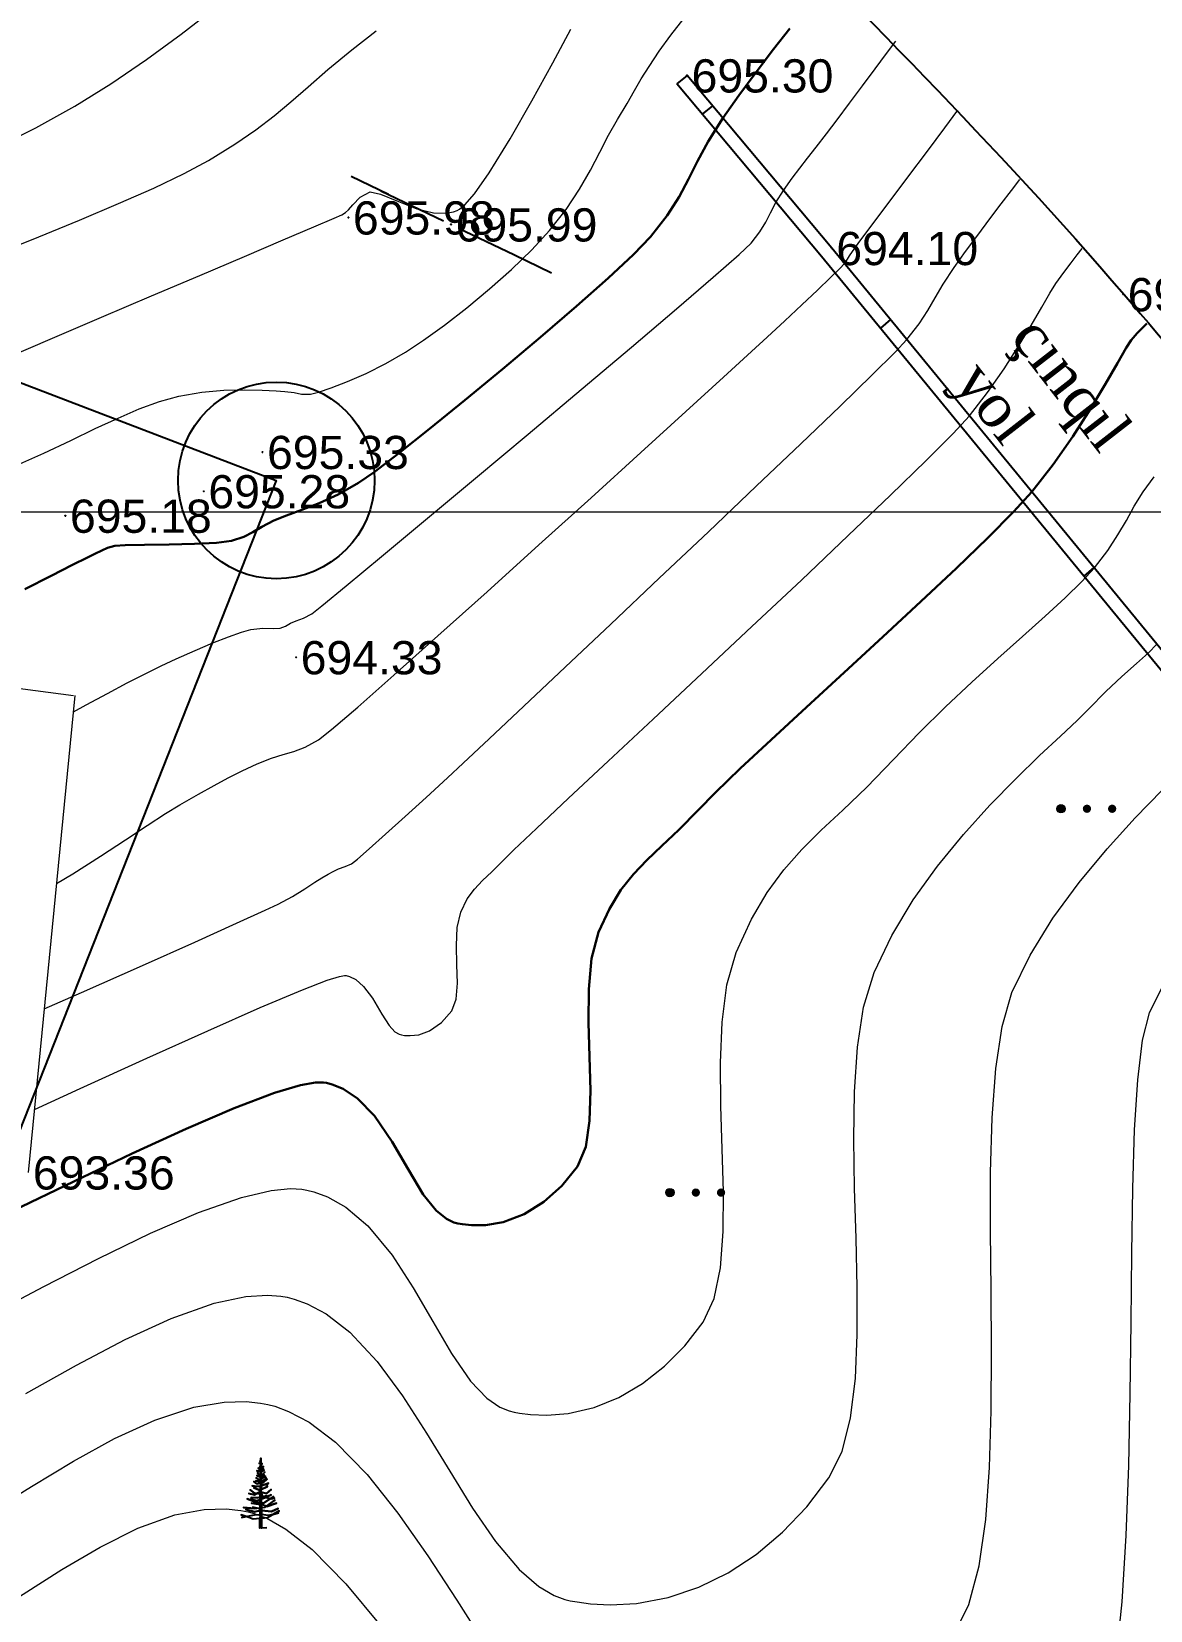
# Model space of a CAD drawing. Header units: feet. Extents: x 3381 to 683784, y 675186 to 4376258.
# Drawn here: x 678864.67 to 678898.38, y 4374890.65 to 4374938.19 of the extents above; entities that cross this region are included whole.
import ezdxf

# ---------------------------------------------------------------- set-up
doc = ezdxf.new("R2010")
doc.units = ezdxf.units.FT
doc.header["$MEASUREMENT"] = 0
doc.header["$PDMODE"] = 34
doc.header["$PDSIZE"] = 0.01
doc.layers.get('0').update_dxf_attribs({"linetype": 'CONTINUOUS'})
for name, color, linetype in [('0_Point_Height', 2, 'CONTINUOUS'), ('0_Point_Point', 7, 'CONTINUOUS'), ('Aqaclar', 3, 'CONTINUOUS'), ('col bitkisi', 7, 'CONTINUOUS'), ('Lep-Stolb', 7, 'CONTINUOUS'), ('Yazilar', 7, 'CONTINUOUS')]:
    doc.layers.add(name, color=color, linetype=linetype)
for name, color, linetype, lineweight in [('ANA HORIZONTAL', 24, 'CONTINUOUS', 30), ('das tikili', 5, 'CONTINUOUS', 0), ('HORIZANTAL', 24, 'CONTINUOUS', 13), ('km setka', 170, 'CONTINUOUS', 15)]:
    doc.layers.add(name, color=color, linetype=linetype, lineweight=lineweight)
doc.styles.get("Standard").update_dxf_attribs({"font": 'arial.ttf', "height": 2})

msp = doc.modelspace()

# ---------------------------------------------------------------- hatches: boundary and pattern name
at = {"layer": 'col bitkisi', "ltscale": 1.5}
h = msp.add_hatch(color=256, dxfattribs=at)
edge = h.paths.add_edge_path()
edge.add_arc((678895.681, 4374914.788), 0.125, 0, 360)
h = msp.add_hatch(color=256, dxfattribs=at)
edge = h.paths.add_edge_path()
edge.add_arc((678896.463, 4374914.788), 0.125, 0, 360)
h = msp.add_hatch(color=256, dxfattribs=at)
edge = h.paths.add_edge_path()
edge.add_arc((678897.222, 4374914.788), 0.125, 0, 360)
h = msp.add_hatch(color=256, dxfattribs=at)
edge = h.paths.add_edge_path()
edge.add_arc((678883.899, 4374903.231), 0.125, 0, 360)
h = msp.add_hatch(color=256, dxfattribs=at)
edge = h.paths.add_edge_path()
edge.add_arc((678884.681, 4374903.231), 0.125, 0, 360)
h = msp.add_hatch(color=256, dxfattribs=at)
edge = h.paths.add_edge_path()
edge.add_arc((678885.44, 4374903.231), 0.125, 0, 360)

# ---------------------------------------------------------------- linework, layer by layer
at = {"linetype": 'Continuous'}
for p, q in [((678884.416, 4374936.869, 687.196), (678884.11, 4374936.612, 687.196)), ((678885.18, 4374935.958), (678884.876, 4374935.699)), ((678890.546, 4374929.516), (678890.242, 4374929.256)), ((678896.672, 4374922.056), (678896.368, 4374921.796))]:
    msp.add_line(p, q, dxfattribs=at)
msp.add_lwpolyline([(678748.042, 4374871.674), (678791.042, 4374955.674), (678872.042, 4374924.674), (678840.042, 4374843.674)], close=True)
at = {"linetype": 'Continuous', "elevation": 687.196}
for points in [[(678932.555, 4374877.755), (678908.842, 4374907.116), (678899.531, 4374918.574), (678888.777, 4374931.67), (678884.416, 4374936.869)], [(678932.234, 4374877.516), (678908.532, 4374906.864), (678899.222, 4374918.321), (678888.47, 4374931.414), (678884.11, 4374936.612)]]:
    msp.add_lwpolyline(points, dxfattribs=at)
msp.add_circle((678872.042, 4374924.674), 2.961)
at = {"linetype": 'Continuous'}
msp.add_open_spline([(678800.015, 4375077.644), (678801.836, 4375074.174), (678808.142, 4375062.155), (678818.038, 4375044.174), (678832.033, 4375024.91), (678842.805, 4375004.712), (678853.768, 4374986.826), (678862.895, 4374969.423), (678876.31, 4374950.902), (678892.91, 4374936.613), (678904.445, 4374921.776), (678912.375, 4374911.293), (678923.693, 4374899.375), (678931.942, 4374888.683), (678936.386, 4374882.923)], degree=3, knots=[0, 0, 0, 0, 11.75951, 40.72321, 61.46233, 83.054979, 109.290717, 124.392744, 141.962718, 177.533008, 189.558821, 198.276488, 216.955448, 238.768866, 238.768866, 238.768866, 238.768866], dxfattribs=at)
at = {"layer": '0_Point_Point'}
for p in [(678884.416, 4374936.869, 695.296), (678874.213, 4374932.592, 695.976), (678877.308, 4374932.382, 695.988), (678888.777, 4374931.67, 694.101), (678897.556, 4374930.283, 692.669), (678871.627, 4374925.53, 695.334), (678869.859, 4374924.348, 695.283), (678865.689, 4374923.611, 695.181), (678872.641, 4374919.351, 694.334)]:
    msp.add_point(p, dxfattribs=at)
at = {"layer": 'ANA HORIZONTAL', "color": 16, "lineweight": 30}
for points, elevation in [([(678864.465, 4374921.397), (678865.256, 4374921.804), (678865.898, 4374922.13), (678866.35, 4374922.357), (678866.575, 4374922.466), (678866.785, 4374922.567), (678866.954, 4374922.64), (678867.175, 4374922.701), (678867.49, 4374922.722), (678868.076, 4374922.734), (678868.812, 4374922.745), (678869.574, 4374922.764), (678870.241, 4374922.798), (678870.689, 4374922.858), (678871.06, 4374922.979), (678871.338, 4374923.12), (678871.61, 4374923.281), (678871.966, 4374923.466), (678872.351, 4374923.622), (678872.812, 4374923.79), (678873.336, 4374923.994), (678873.91, 4374924.255), (678874.521, 4374924.598), (678874.988, 4374924.926), (678875.72, 4374925.485), (678876.653, 4374926.223), (678877.721, 4374927.087), (678878.859, 4374928.026), (678880.002, 4374928.987), (678881.084, 4374929.918), (678882.04, 4374930.766), (678882.805, 4374931.481), (678883.313, 4374932.009), (678883.818, 4374932.651), (678884.178, 4374933.213), (678884.461, 4374933.742), (678884.731, 4374934.283), (678885.054, 4374934.881), (678885.497, 4374935.581), (678885.978, 4374936.263), (678886.5, 4374936.969), (678887.024, 4374937.657), (678887.515, 4374938.286)], 695), ([(678864.105, 4374902.682), (678865.944, 4374903.568), (678867.7, 4374904.404), (678869.325, 4374905.152), (678870.772, 4374905.775), (678871.991, 4374906.238), (678872.771, 4374906.468), (678873.225, 4374906.547), (678873.46, 4374906.55), (678873.556, 4374906.536), (678873.729, 4374906.49), (678874.054, 4374906.356), (678874.492, 4374906.065), (678874.997, 4374905.545), (678875.536, 4374904.763), (678876.013, 4374903.937), (678876.471, 4374903.178), (678876.853, 4374902.693), (678877.165, 4374902.437), (678877.389, 4374902.331), (678877.508, 4374902.3), (678877.648, 4374902.277), (678877.927, 4374902.249), (678878.339, 4374902.254), (678878.874, 4374902.344), (678879.511, 4374902.583), (678880.104, 4374902.948), (678880.643, 4374903.43), (678881.119, 4374904.014), (678881.368, 4374904.604), (678881.482, 4374905.388), (678881.505, 4374906.31), (678881.479, 4374907.316), (678881.448, 4374908.35), (678881.454, 4374909.357), (678881.54, 4374910.282), (678881.749, 4374911.069), (678882.079, 4374911.779), (678882.426, 4374912.344), (678882.798, 4374912.814), (678883.207, 4374913.239), (678883.661, 4374913.669), (678884.171, 4374914.155), (678884.747, 4374914.747), (678885.269, 4374915.277), (678886.02, 4374915.996), (678886.952, 4374916.865), (678888.012, 4374917.843), (678889.151, 4374918.889), (678890.318, 4374919.963), (678891.462, 4374921.024), (678892.533, 4374922.032), (678893.481, 4374922.946), (678894.255, 4374923.726), (678894.804, 4374924.331), (678895.444, 4374925.153), (678896.036, 4374926.002), (678896.566, 4374926.827), (678897.02, 4374927.579), (678897.385, 4374928.207), (678897.646, 4374928.662), (678897.791, 4374928.894), (678897.975, 4374929.108), (678898.138, 4374929.274), (678898.266, 4374929.402)], 692.5)]:
    msp.add_lwpolyline(points, dxfattribs=dict(at, elevation=elevation))
at = {"layer": 'Aqaclar', "color": 3}
msp.add_lwpolyline([(678871.758, 4374893.136), (678871.547, 4374893.129), (678871.55, 4374893.423), (678871.342, 4374893.4), (678871.133, 4374893.475), (678870.982, 4374893.529), (678871.133, 4374893.475), (678871.008, 4374893.448), (678871.133, 4374893.475), (678871.387, 4374893.529), (678871.552, 4374893.536), (678871.55, 4374893.423), (678871.596, 4374893.428), (678871.599, 4374893.131), (678871.596, 4374893.428), (678871.772, 4374893.448), (678871.939, 4374893.542), (678872.107, 4374893.586), (678871.939, 4374893.542), (678872.132, 4374893.651), (678871.939, 4374893.542), (678871.797, 4374893.505), (678871.594, 4374893.535), (678871.596, 4374893.428), (678871.594, 4374893.535), (678871.576, 4374893.537), (678871.552, 4374893.536), (678871.553, 4374893.659), (678871.551, 4374893.659), (678871.38, 4374893.618), (678871.121, 4374893.691), (678871.38, 4374893.618), (678871.551, 4374893.659), (678871.553, 4374893.659), (678871.554, 4374893.705), (678871.545, 4374893.708), (678871.33, 4374893.756), (678871.459, 4374893.727), (678871.387, 4374893.716), (678871.058, 4374893.748), (678871.387, 4374893.716), (678871.459, 4374893.727), (678871.554, 4374893.741), (678871.554, 4374893.705), (678871.554, 4374893.741), (678871.592, 4374893.747), (678871.594, 4374893.535), (678871.593, 4374893.659), (678871.595, 4374893.659), (678871.898, 4374893.627), (678872.1, 4374893.716), (678871.898, 4374893.627), (678871.593, 4374893.659), (678871.592, 4374893.747), (678871.703, 4374893.764), (678871.999, 4374893.975), (678871.737, 4374893.789), (678871.759, 4374893.78), (678872.044, 4374893.878), (678871.759, 4374893.78), (678871.652, 4374893.821), (678871.591, 4374893.831), (678871.592, 4374893.747), (678871.591, 4374893.831), (678871.555, 4374893.836), (678871.554, 4374893.741), (678871.555, 4374893.836), (678871.292, 4374893.878), (678871.555, 4374893.836), (678871.556, 4374893.886), (678871.488, 4374893.886), (678871.166, 4374894.007), (678871.488, 4374893.886), (678871.556, 4374893.886), (678871.557, 4374893.988), (678871.469, 4374893.95), (678871.26, 4374893.999), (678871.469, 4374893.95), (678871.588, 4374894.002), (678871.59, 4374893.886), (678871.556, 4374893.886), (678871.59, 4374893.886), (678871.591, 4374893.831), (678871.59, 4374893.886), (678871.671, 4374893.886), (678871.87, 4374894.019), (678871.961, 4374894.08), (678871.87, 4374894.019), (678871.892, 4374894.015), (678871.987, 4374894.031), (678871.892, 4374894.015), (678871.734, 4374894.04), (678871.707, 4374894.052), (678871.588, 4374894.002), (678871.707, 4374894.052), (678871.886, 4374894.129), (678871.707, 4374894.052), (678871.646, 4374894.08), (678871.753, 4374894.104), (678871.646, 4374894.08), (678871.576, 4374894.112), (678871.587, 4374894.107), (678871.588, 4374894.067), (678871.646, 4374894.08), (678871.588, 4374894.067), (678871.588, 4374894.002), (678871.588, 4374894.067), (678871.558, 4374894.061), (678871.557, 4374893.988), (678871.558, 4374894.061), (678871.462, 4374894.04), (678871.286, 4374894.048), (678871.462, 4374894.04), (678871.558, 4374894.061), (678871.559, 4374894.153), (678871.614, 4374894.145), (678871.587, 4374894.149), (678871.587, 4374894.107), (678871.587, 4374894.149), (678871.559, 4374894.153), (678871.387, 4374894.177), (678871.254, 4374894.282), (678871.387, 4374894.177), (678871.451, 4374894.168), (678871.387, 4374894.129), (678871.216, 4374894.169), (678871.387, 4374894.129), (678871.451, 4374894.168), (678871.56, 4374894.236), (678871.559, 4374894.153), (678871.587, 4374894.149), (678871.586, 4374894.212), (678871.747, 4374894.169), (678871.886, 4374894.291), (678871.747, 4374894.169), (678871.586, 4374894.212), (678871.585, 4374894.293), (678871.772, 4374894.38), (678871.545, 4374894.274), (678871.361, 4374894.339), (678871.545, 4374894.274), (678871.561, 4374894.282), (678871.56, 4374894.236), (678871.562, 4374894.394), (678871.545, 4374894.388), (678871.456, 4374894.38), (678871.311, 4374894.404), (678871.456, 4374894.38), (678871.545, 4374894.388), (678871.562, 4374894.394), (678871.583, 4374894.401), (678871.585, 4374894.293), (678871.583, 4374894.401), (678871.804, 4374894.477), (678871.697, 4374894.44), (678871.772, 4374894.436), (678871.62, 4374894.444), (678871.507, 4374894.501), (678871.564, 4374894.473), (678871.562, 4374894.394), (678871.583, 4374894.401), (678871.582, 4374894.495), (678871.456, 4374894.461), (678871.368, 4374894.534), (678871.456, 4374894.461), (678871.564, 4374894.49), (678871.564, 4374894.473), (678871.564, 4374894.49), (678871.665, 4374894.517), (678871.766, 4374894.598), (678871.665, 4374894.517), (678871.582, 4374894.495), (678871.582, 4374894.536), (678871.614, 4374894.534), (678871.74, 4374894.647), (678871.614, 4374894.534), (678871.582, 4374894.536), (678871.564, 4374894.538), (678871.564, 4374894.49), (678871.564, 4374894.538), (678871.425, 4374894.55), (678871.564, 4374894.538), (678871.564, 4374894.553), (678871.437, 4374894.639), (678871.564, 4374894.553), (678871.566, 4374894.665), (678871.57, 4374894.663), (678871.456, 4374894.712), (678871.57, 4374894.663), (678871.677, 4374894.728), (678871.58, 4374894.669), (678871.582, 4374894.536), (678871.581, 4374894.603), (678871.721, 4374894.695), (678871.581, 4374894.603), (678871.579, 4374894.739), (678871.639, 4374894.752), (678871.696, 4374894.817), (678871.639, 4374894.752), (678871.579, 4374894.739), (678871.567, 4374894.737), (678871.566, 4374894.665), (678871.567, 4374894.737), (678871.526, 4374894.728), (678871.475, 4374894.793), (678871.526, 4374894.728), (678871.567, 4374894.737), (678871.568, 4374894.83), (678871.456, 4374894.857), (678871.589, 4374894.825), (678871.677, 4374894.874), (678871.589, 4374894.825), (678871.578, 4374894.828), (678871.579, 4374894.739), (678871.578, 4374894.828), (678871.578, 4374894.872), (678871.658, 4374894.914), (678871.578, 4374894.872), (678871.577, 4374894.945), (678871.608, 4374894.938), (678871.577, 4374894.945), (678871.526, 4374894.955), (678871.569, 4374894.946), (678871.568, 4374894.83), (678871.568, 4374894.874), (678871.526, 4374894.882), (678871.568, 4374894.874), (678871.569, 4374894.904), (678871.494, 4374894.93), (678871.569, 4374894.904), (678871.569, 4374894.946), (678871.57, 4374894.985), (678871.545, 4374894.995), (678871.576, 4374894.983), (678871.608, 4374894.971), (678871.633, 4374894.938), (678871.62, 4374894.955), (678871.652, 4374894.979), (678871.608, 4374894.947), (678871.62, 4374894.955), (678871.608, 4374894.971), (678871.576, 4374894.983), (678871.577, 4374894.945), (678871.576, 4374894.983), (678871.575, 4374895.045), (678871.614, 4374895.076), (678871.58, 4374895.049), (678871.601, 4374895.036), (678871.58, 4374895.049), (678871.571, 4374895.055), (678871.526, 4374895.084), (678871.571, 4374895.055), (678871.571, 4374895.115), (678871.545, 4374895.149), (678871.571, 4374895.115), (678871.573, 4374895.238), (678871.575, 4374895.052), (678871.575, 4374895.045), (678871.575, 4374895.052), (678871.571, 4374895.055), (678871.571, 4374895.041), (678871.575, 4374895.045), (678871.564, 4374895.036), (678871.571, 4374895.041), (678871.57, 4374894.985)], dxfattribs=at)
at = {"layer": 'col bitkisi', "lineweight": 13, "ltscale": 1.5}
for centre in [(678895.681, 4374914.788), (678883.899, 4374903.231)]:
    msp.add_circle(centre, 0.125, dxfattribs=at)
at = {"layer": 'das tikili', "color": 0, "lineweight": 20}
for p, q in [((678847.984, 4374920.536), (678865.936, 4374918.201)), ((678865.976, 4374918.197), (678864.571, 4374903.837))]:
    msp.add_line(p, q, dxfattribs=at)
at = {"layer": 'HORIZANTAL', "color": 16, "linetype": 'Continuous', "lineweight": 20}
for points, elevation in [([(678863.642, 4374934.718), (678864.793, 4374935.288), (678865.977, 4374935.944), (678867.057, 4374936.615), (678868.13, 4374937.347), (678869.178, 4374938.115), (678870.185, 4374938.895)], 697), ([(678864.138, 4374925.089), (678865.034, 4374925.495), (678865.847, 4374925.879), (678866.589, 4374926.234), (678867.274, 4374926.553), (678867.914, 4374926.827), (678868.522, 4374927.05), (678869.11, 4374927.215), (678869.794, 4374927.333), (678870.463, 4374927.392), (678871.083, 4374927.406), (678871.619, 4374927.393), (678872.035, 4374927.371), (678872.296, 4374927.356), (678872.576, 4374927.317), (678872.799, 4374927.267), (678873.069, 4374927.269), (678873.315, 4374927.33), (678873.699, 4374927.458), (678874.187, 4374927.649), (678874.744, 4374927.896), (678875.337, 4374928.194), (678875.932, 4374928.537), (678876.481, 4374928.901), (678877.107, 4374929.354), (678877.778, 4374929.873), (678878.462, 4374930.439), (678879.128, 4374931.029), (678879.742, 4374931.622), (678880.274, 4374932.198), (678880.776, 4374932.835), (678881.179, 4374933.443), (678881.509, 4374934.019), (678881.791, 4374934.562), (678882.053, 4374935.072), (678882.321, 4374935.546), (678882.608, 4374936.026), (678882.831, 4374936.411), (678883.036, 4374936.762), (678883.27, 4374937.139), (678883.579, 4374937.604), (678883.925, 4374938.079), (678884.33, 4374938.597)], 695.5), ([(678863.635, 4374931.507), (678864.886, 4374932.011), (678866.117, 4374932.515), (678867.285, 4374933.008), (678868.35, 4374933.479), (678869.268, 4374933.916), (678869.998, 4374934.307), (678870.791, 4374934.795), (678871.43, 4374935.235), (678871.973, 4374935.653), (678872.476, 4374936.076), (678872.997, 4374936.53), (678873.592, 4374937.043), (678874.318, 4374937.64), (678875.047, 4374938.215)], 696.5), ([(678863.921, 4374928.367), (678865.303, 4374928.959), (678866.778, 4374929.589), (678868.277, 4374930.228), (678869.735, 4374930.847), (678871.082, 4374931.419), (678872.252, 4374931.916), (678873.176, 4374932.309), (678873.788, 4374932.57), (678874.02, 4374932.671), (678874.122, 4374932.743), (678874.218, 4374932.823), (678874.343, 4374932.968), (678874.569, 4374933.199), (678874.869, 4374933.362), (678875.181, 4374933.298), (678875.675, 4374933.089), (678876.275, 4374932.855), (678876.78, 4374932.732), (678877.148, 4374932.718), (678877.379, 4374932.76), (678877.488, 4374932.799), (678877.558, 4374932.838), (678877.72, 4374932.973), (678878.008, 4374933.303), (678878.458, 4374933.939), (678879.089, 4374934.957), (678879.744, 4374936.102), (678880.369, 4374937.248), (678880.911, 4374938.266)], 696), ([(678865.928, 4374917.703), (678866.311, 4374917.915), (678866.954, 4374918.263), (678867.546, 4374918.575), (678868.087, 4374918.852), (678868.578, 4374919.094), (678869.021, 4374919.302), (678869.595, 4374919.558), (678870.13, 4374919.784), (678870.603, 4374919.969), (678870.994, 4374920.106), (678871.279, 4374920.186), (678871.64, 4374920.223), (678871.945, 4374920.216), (678872.155, 4374920.225), (678872.316, 4374920.29), (678872.473, 4374920.377), (678872.644, 4374920.443), (678872.861, 4374920.528), (678873.11, 4374920.659), (678873.415, 4374920.901), (678874.144, 4374921.499), (678875.214, 4374922.384), (678876.541, 4374923.487), (678878.04, 4374924.739), (678879.63, 4374926.069), (678881.224, 4374927.408), (678882.741, 4374928.688), (678884.096, 4374929.839), (678885.205, 4374930.79), (678885.985, 4374931.474), (678886.352, 4374931.821), (678886.612, 4374932.157), (678886.789, 4374932.449), (678886.932, 4374932.732), (678887.093, 4374933.039), (678887.321, 4374933.406), (678887.579, 4374933.771), (678887.813, 4374934.081), (678888.047, 4374934.378), (678888.306, 4374934.706), (678888.615, 4374935.109), (678888.936, 4374935.536), (678889.308, 4374936.032), (678889.7, 4374936.556), (678890.083, 4374937.069), (678890.427, 4374937.531), (678890.703, 4374937.9)], 694.5), ([(678865.422, 4374912.535), (678865.909, 4374912.83), (678866.744, 4374913.361), (678867.494, 4374913.851), (678868.148, 4374914.284), (678868.7, 4374914.643), (678869.14, 4374914.91), (678869.695, 4374915.224), (678870.168, 4374915.487), (678870.596, 4374915.715), (678871.016, 4374915.926), (678871.466, 4374916.139), (678871.893, 4374916.31), (678872.247, 4374916.42), (678872.572, 4374916.515), (678872.911, 4374916.645), (678873.308, 4374916.859), (678873.709, 4374917.175), (678874.493, 4374917.848), (678875.584, 4374918.81), (678876.908, 4374919.991), (678878.39, 4374921.321), (678879.953, 4374922.731), (678881.523, 4374924.153), (678883.023, 4374925.515), (678884.38, 4374926.75), (678885.517, 4374927.787), (678886.359, 4374928.557), (678886.831, 4374928.99), (678887.359, 4374929.48), (678887.873, 4374929.962), (678888.341, 4374930.406), (678888.733, 4374930.782), (678889.015, 4374931.059), (678889.158, 4374931.207), (678889.25, 4374931.332), (678889.313, 4374931.44), (678889.397, 4374931.572), (678889.571, 4374931.808), (678889.952, 4374932.319), (678890.472, 4374933.014), (678891.063, 4374933.802), (678891.656, 4374934.593), (678892.182, 4374935.296), (678892.575, 4374935.82)], 694), ([(678865.053, 4374908.768), (678866.176, 4374909.259), (678868.009, 4374910.069), (678869.59, 4374910.773), (678870.847, 4374911.339), (678871.706, 4374911.73), (678872.096, 4374911.912), (678872.529, 4374912.149), (678872.902, 4374912.381), (678873.203, 4374912.579), (678873.415, 4374912.713), (678873.602, 4374912.818), (678873.756, 4374912.9), (678873.912, 4374912.975), (678874.114, 4374913.045), (678874.306, 4374913.129), (678874.487, 4374913.274), (678874.844, 4374913.585), (678875.336, 4374914.024), (678875.92, 4374914.552), (678876.555, 4374915.132), (678877.198, 4374915.723), (678877.668, 4374916.161), (678878.454, 4374916.898), (678879.498, 4374917.878), (678880.739, 4374919.047), (678882.119, 4374920.348), (678883.578, 4374921.727), (678885.057, 4374923.128), (678886.497, 4374924.497), (678887.839, 4374925.778), (678889.024, 4374926.915), (678889.991, 4374927.854), (678890.683, 4374928.539), (678891.04, 4374928.915), (678891.406, 4374929.388), (678891.667, 4374929.788), (678891.887, 4374930.169), (678892.131, 4374930.584), (678892.462, 4374931.088), (678892.808, 4374931.571), (678893.172, 4374932.064), (678893.537, 4374932.547), (678893.883, 4374933), (678894.192, 4374933.405), (678894.446, 4374933.74)], 693.5), ([(678864.757, 4374905.738), (678866.134, 4374906.361), (678868.146, 4374907.274), (678869.977, 4374908.101), (678871.56, 4374908.801), (678872.828, 4374909.338), (678873.57, 4374909.623), (678873.944, 4374909.74), (678874.1, 4374909.767), (678874.147, 4374909.765), (678874.249, 4374909.736), (678874.434, 4374909.645), (678874.673, 4374909.441), (678874.939, 4374909.086), (678875.221, 4374908.602), (678875.438, 4374908.261), (678875.614, 4374908.075), (678875.743, 4374908), (678875.812, 4374907.98), (678875.901, 4374907.966), (678876.076, 4374907.957), (678876.332, 4374907.986), (678876.656, 4374908.099), (678877.022, 4374908.349), (678877.333, 4374908.702), (678877.46, 4374909.053), (678877.496, 4374909.535), (678877.485, 4374910.093), (678877.47, 4374910.673), (678877.494, 4374911.218), (678877.599, 4374911.674), (678877.795, 4374912.075), (678878.008, 4374912.372), (678878.25, 4374912.624), (678878.53, 4374912.889), (678878.862, 4374913.224), (678879.195, 4374913.551), (678879.876, 4374914.196), (678880.844, 4374915.104), (678882.038, 4374916.22), (678883.398, 4374917.489), (678884.862, 4374918.858), (678886.369, 4374920.272), (678887.86, 4374921.675), (678889.272, 4374923.013), (678890.545, 4374924.231), (678891.618, 4374925.276), (678892.431, 4374926.091), (678892.922, 4374926.623), (678893.471, 4374927.326), (678893.967, 4374928.033), (678894.405, 4374928.716), (678894.784, 4374929.343), (678895.099, 4374929.887), (678895.348, 4374930.317), (678895.527, 4374930.604), (678895.768, 4374930.938), (678895.983, 4374931.224), (678896.167, 4374931.463), (678896.318, 4374931.66)], 693), ([(678863.342, 4374899.512), (678865.035, 4374900.402), (678866.682, 4374901.247), (678868.248, 4374902.005), (678869.696, 4374902.633), (678870.989, 4374903.088), (678871.888, 4374903.299), (678872.47, 4374903.353), (678872.81, 4374903.334), (678872.965, 4374903.307), (678873.177, 4374903.253), (678873.581, 4374903.104), (678874.139, 4374902.788), (678874.803, 4374902.226), (678875.529, 4374901.352), (678876.169, 4374900.366), (678876.755, 4374899.349), (678877.319, 4374898.384), (678877.894, 4374897.553), (678878.383, 4374897.04), (678878.777, 4374896.771), (678879.058, 4374896.656), (678879.204, 4374896.62), (678879.37, 4374896.592), (678879.701, 4374896.551), (678880.192, 4374896.533), (678880.836, 4374896.584), (678881.617, 4374896.764), (678882.365, 4374897.066), (678883.075, 4374897.481), (678883.739, 4374898.002), (678884.351, 4374898.62), (678884.904, 4374899.326), (678885.237, 4374900.044), (678885.426, 4374900.968), (678885.506, 4374902.055), (678885.51, 4374903.26), (678885.474, 4374904.539), (678885.432, 4374905.845), (678885.419, 4374907.136), (678885.469, 4374908.365), (678885.618, 4374909.489), (678885.9, 4374910.463), (678886.355, 4374911.459), (678886.828, 4374912.271), (678887.329, 4374912.953), (678887.87, 4374913.558), (678888.46, 4374914.139), (678889.111, 4374914.75), (678889.831, 4374915.442), (678890.633, 4374916.271), (678891.404, 4374917.074), (678892.199, 4374917.853), (678892.998, 4374918.602), (678893.78, 4374919.313), (678894.523, 4374919.978), (678895.206, 4374920.591), (678895.808, 4374921.143), (678896.308, 4374921.629), (678896.686, 4374922.039), (678897.089, 4374922.563), (678897.397, 4374923.033), (678897.65, 4374923.471), (678897.889, 4374923.895), (678898.154, 4374924.327), (678898.484, 4374924.786)], 692), ([(678864.5, 4374897.185), (678866.019, 4374898.034), (678867.487, 4374898.803), (678868.879, 4374899.442), (678870.174, 4374899.901), (678871.123, 4374900.105), (678871.776, 4374900.146), (678872.181, 4374900.114), (678872.374, 4374900.079), (678872.578, 4374900.027), (678872.976, 4374899.883), (678873.544, 4374899.579), (678874.254, 4374899.026), (678875.077, 4374898.145), (678875.844, 4374897.112), (678876.568, 4374895.99), (678877.266, 4374894.842), (678877.953, 4374893.733), (678878.644, 4374892.725), (678879.355, 4374891.881), (678879.949, 4374891.367), (678880.414, 4374891.097), (678880.735, 4374890.979), (678880.899, 4374890.941), (678881.101, 4374890.905), (678881.504, 4374890.853), (678882.102, 4374890.82), (678882.888, 4374890.86), (678883.846, 4374891.036), (678884.772, 4374891.346), (678885.658, 4374891.783), (678886.5, 4374892.339), (678887.29, 4374893.005), (678888.022, 4374893.774), (678888.69, 4374894.639), (678889.086, 4374895.439), (678889.343, 4374896.451), (678889.487, 4374897.636), (678889.545, 4374898.957), (678889.542, 4374900.376), (678889.506, 4374901.854), (678889.461, 4374903.355), (678889.436, 4374904.839), (678889.456, 4374906.269), (678889.547, 4374907.608), (678889.736, 4374908.817), (678890.05, 4374909.858), (678890.582, 4374910.973), (678891.231, 4374912.045), (678891.964, 4374913.064), (678892.746, 4374914.018), (678893.541, 4374914.897), (678894.316, 4374915.691), (678895.036, 4374916.388), (678895.666, 4374916.978), (678896.171, 4374917.45), (678896.518, 4374917.794), (678897.028, 4374918.315), (678897.517, 4374918.771), (678897.956, 4374919.162), (678898.316, 4374919.488), (678898.568, 4374919.747)], 691.5), ([(678892.475, 4374889.951), (678892.909, 4374890.832), (678893.216, 4374891.992), (678893.416, 4374893.383), (678893.53, 4374894.956), (678893.581, 4374896.661), (678893.588, 4374898.452), (678893.573, 4374900.278), (678893.557, 4374902.09), (678893.561, 4374903.841), (678893.606, 4374905.482), (678893.714, 4374906.963), (678893.905, 4374908.236), (678894.2, 4374909.252), (678894.748, 4374910.384), (678895.439, 4374911.498), (678896.228, 4374912.572), (678897.07, 4374913.586), (678897.918, 4374914.518), (678898.727, 4374915.345)], 691), ([(678897.336, 4374889.084), (678897.523, 4374890.907), (678897.648, 4374892.902), (678897.725, 4374895.011), (678897.769, 4374897.171), (678897.794, 4374899.322), (678897.814, 4374901.404), (678897.844, 4374903.355), (678897.899, 4374905.116), (678897.992, 4374906.625), (678898.138, 4374907.822), (678898.35, 4374908.647), (678898.856, 4374909.68)], 690.5), ([(678863.389, 4374893.596), (678864.669, 4374894.385), (678865.931, 4374895.143), (678867.169, 4374895.823), (678868.379, 4374896.379), (678869.555, 4374896.766), (678870.468, 4374896.923), (678871.134, 4374896.937), (678871.568, 4374896.891), (678871.783, 4374896.85), (678871.995, 4374896.796), (678872.414, 4374896.644), (678873.028, 4374896.316), (678873.822, 4374895.713), (678874.781, 4374894.738), (678875.705, 4374893.578), (678876.603, 4374892.295), (678877.478, 4374890.955), (678878.337, 4374889.619)], 691), ([(678863.231, 4374890.385), (678864.418, 4374891.136), (678865.585, 4374891.878), (678866.734, 4374892.559), (678867.867, 4374893.125), (678868.986, 4374893.526), (678869.873, 4374893.692), (678870.534, 4374893.709), (678870.973, 4374893.663), (678871.191, 4374893.621), (678871.377, 4374893.573), (678871.754, 4374893.428), (678872.331, 4374893.101), (678873.12, 4374892.48), (678874.132, 4374891.453), (678875.166, 4374890.207)], 690.5)]:
    msp.add_lwpolyline(points, dxfattribs=dict(at, elevation=elevation))
at = {"layer": 'km setka', "flags": 128}
msp.add_lwpolyline([(678599.655, 4374923.732), (679076.815, 4374923.732)], dxfattribs=at)
at = {"layer": 'Lep-Stolb', "color": 1}
for p, q in [((678874.294, 4374933.831, 695.988), (678875.42, 4374933.29, 695.988)), ((678875.195, 4374933.398, 695.988), (678877.083, 4374932.49, 695.988)), ((678877.534, 4374932.274, 695.988), (678879.198, 4374931.474, 695.988)), ((678879.198, 4374931.474, 695.988), (678880.336, 4374930.926, 695.988))]:
    msp.add_line(p, q, dxfattribs=at)

# ---------------------------------------------------------------- texts
at = {"layer": '0_Point_Height', "color": 0}
for s, p in [('695.30', (678884.552, 4374936.355, 695.296)), ('695.98', (678874.349, 4374932.078, 695.976)), ('695.99', (678877.444, 4374931.868, 695.988)), ('694.10', (678888.913, 4374931.156, 694.101)), ('692.67', (678897.692, 4374929.769, 692.669)), ('695.33', (678871.763, 4374925.016, 695.334)), ('695.28', (678869.995, 4374923.834, 695.283)), ('695.18', (678865.825, 4374923.097, 695.181)), ('694.33', (678872.777, 4374918.837, 694.334)), ('693.36', (678864.707, 4374903.323))]:
    msp.add_text(s, height=1, dxfattribs=at).set_placement(p)
at = {"layer": 'Yazilar', "insert": (678895.147, 4374929.769), "char_height": 1.3, "width": 0.10588, "attachment_point": 1, "rotation": 307.8347}
msp.add_mtext('{\\fTimes New Roman|b0|i0|c238|p18;çınqıl yol}', dxfattribs=at)

doc.saveas('drawing.dxf')
